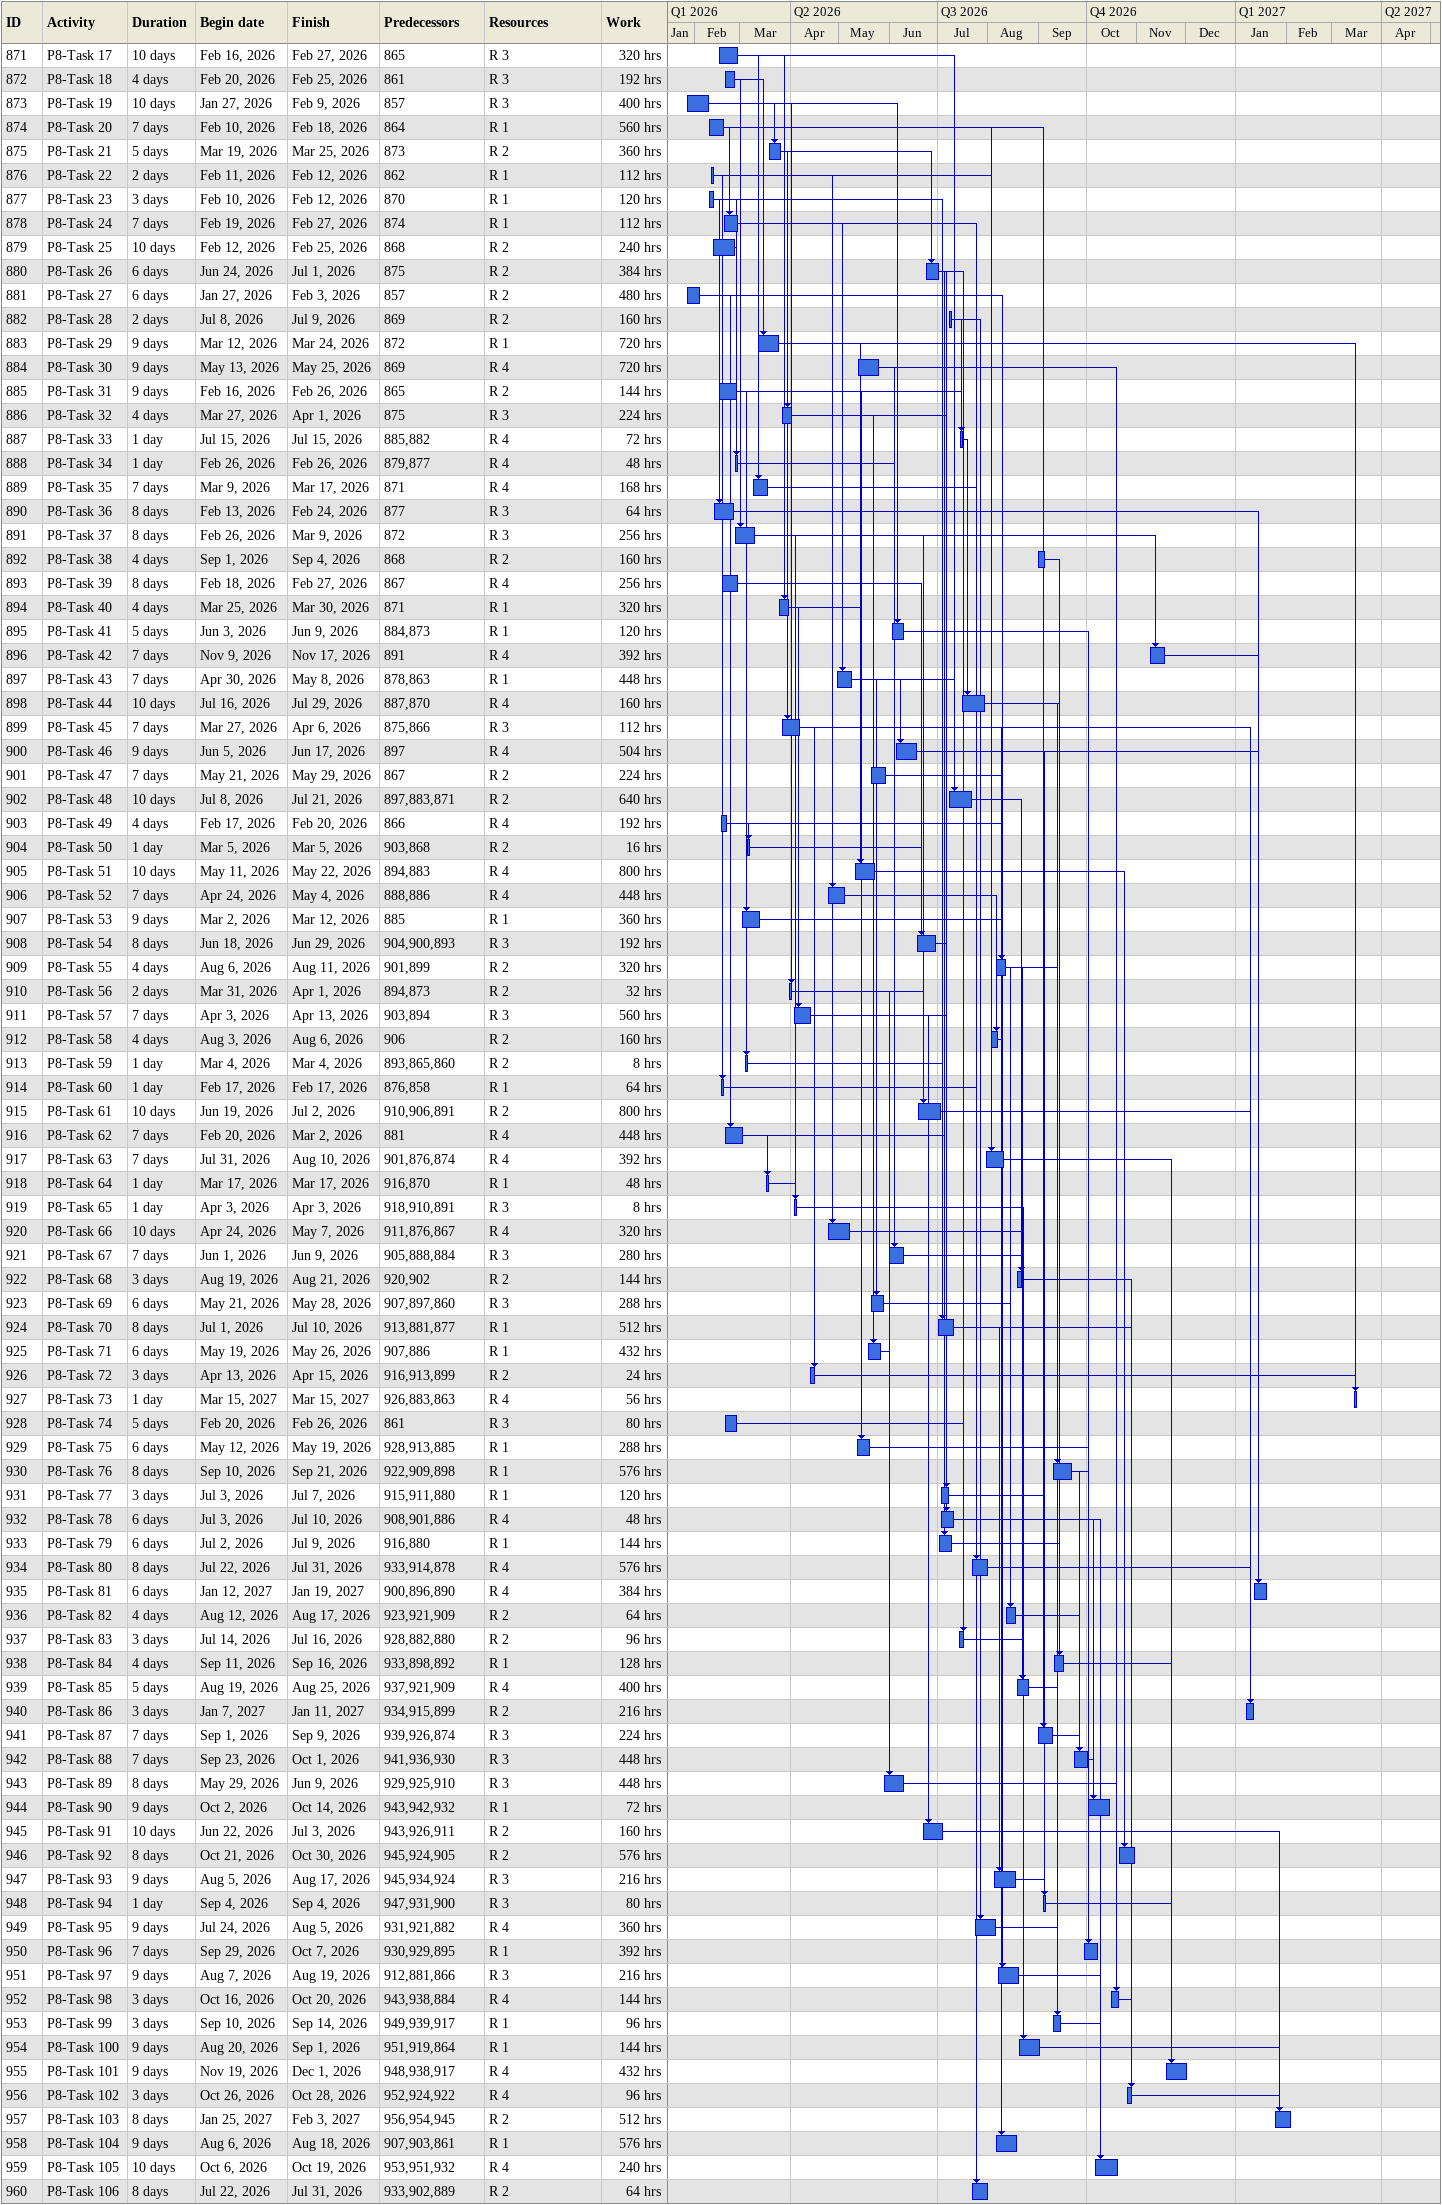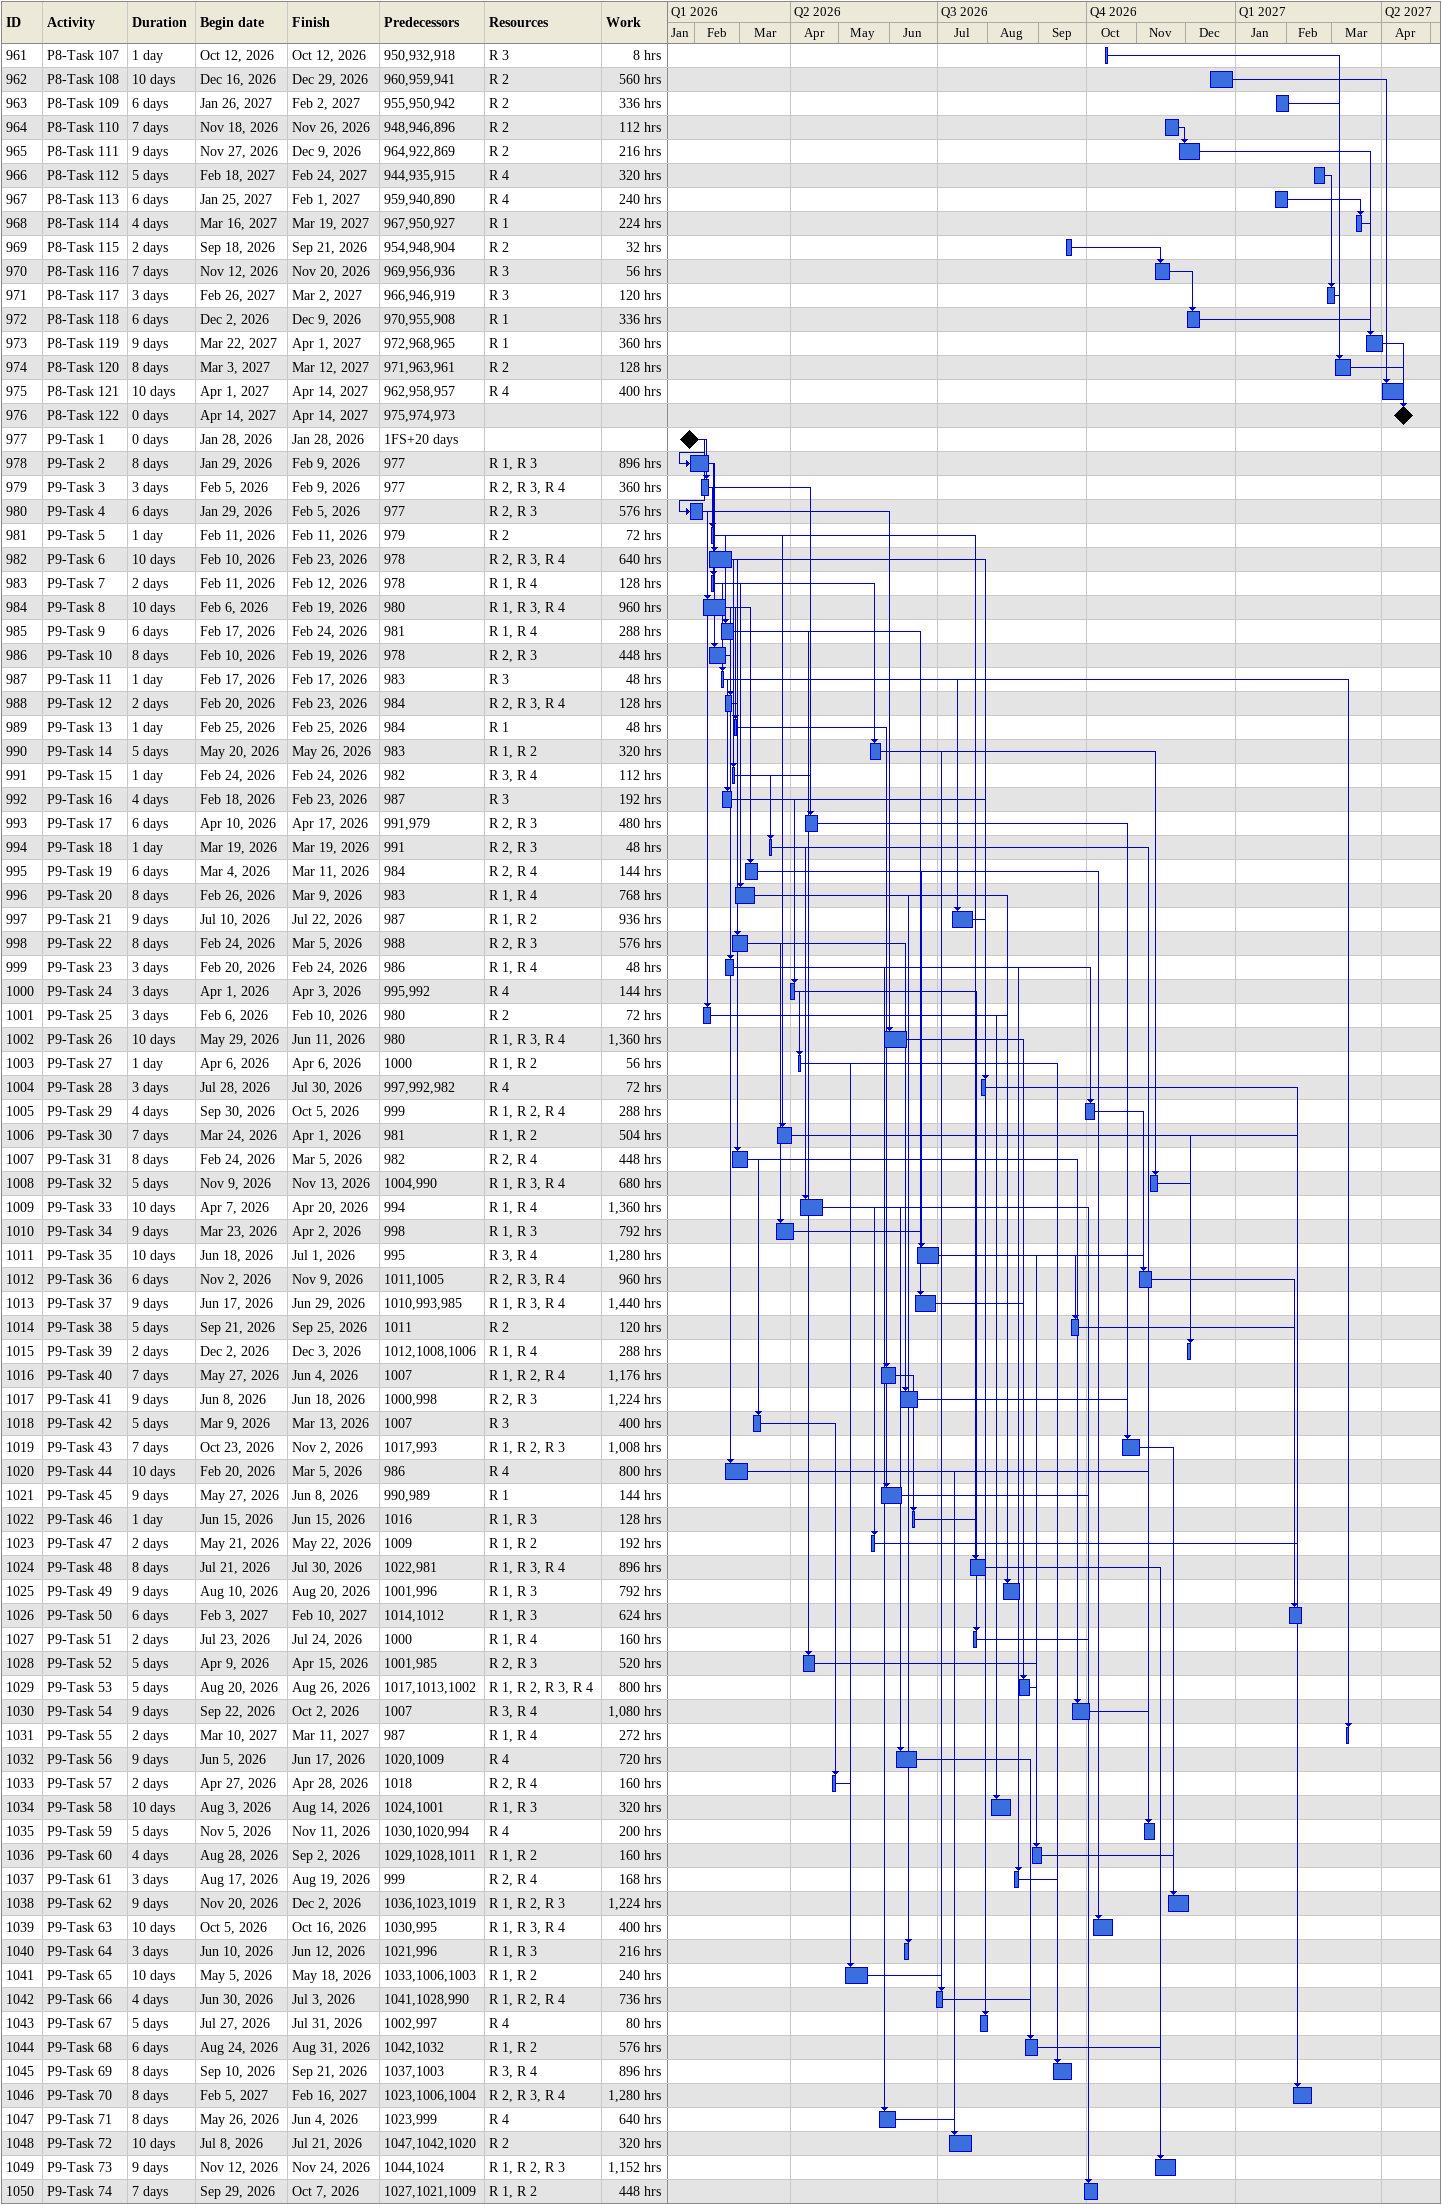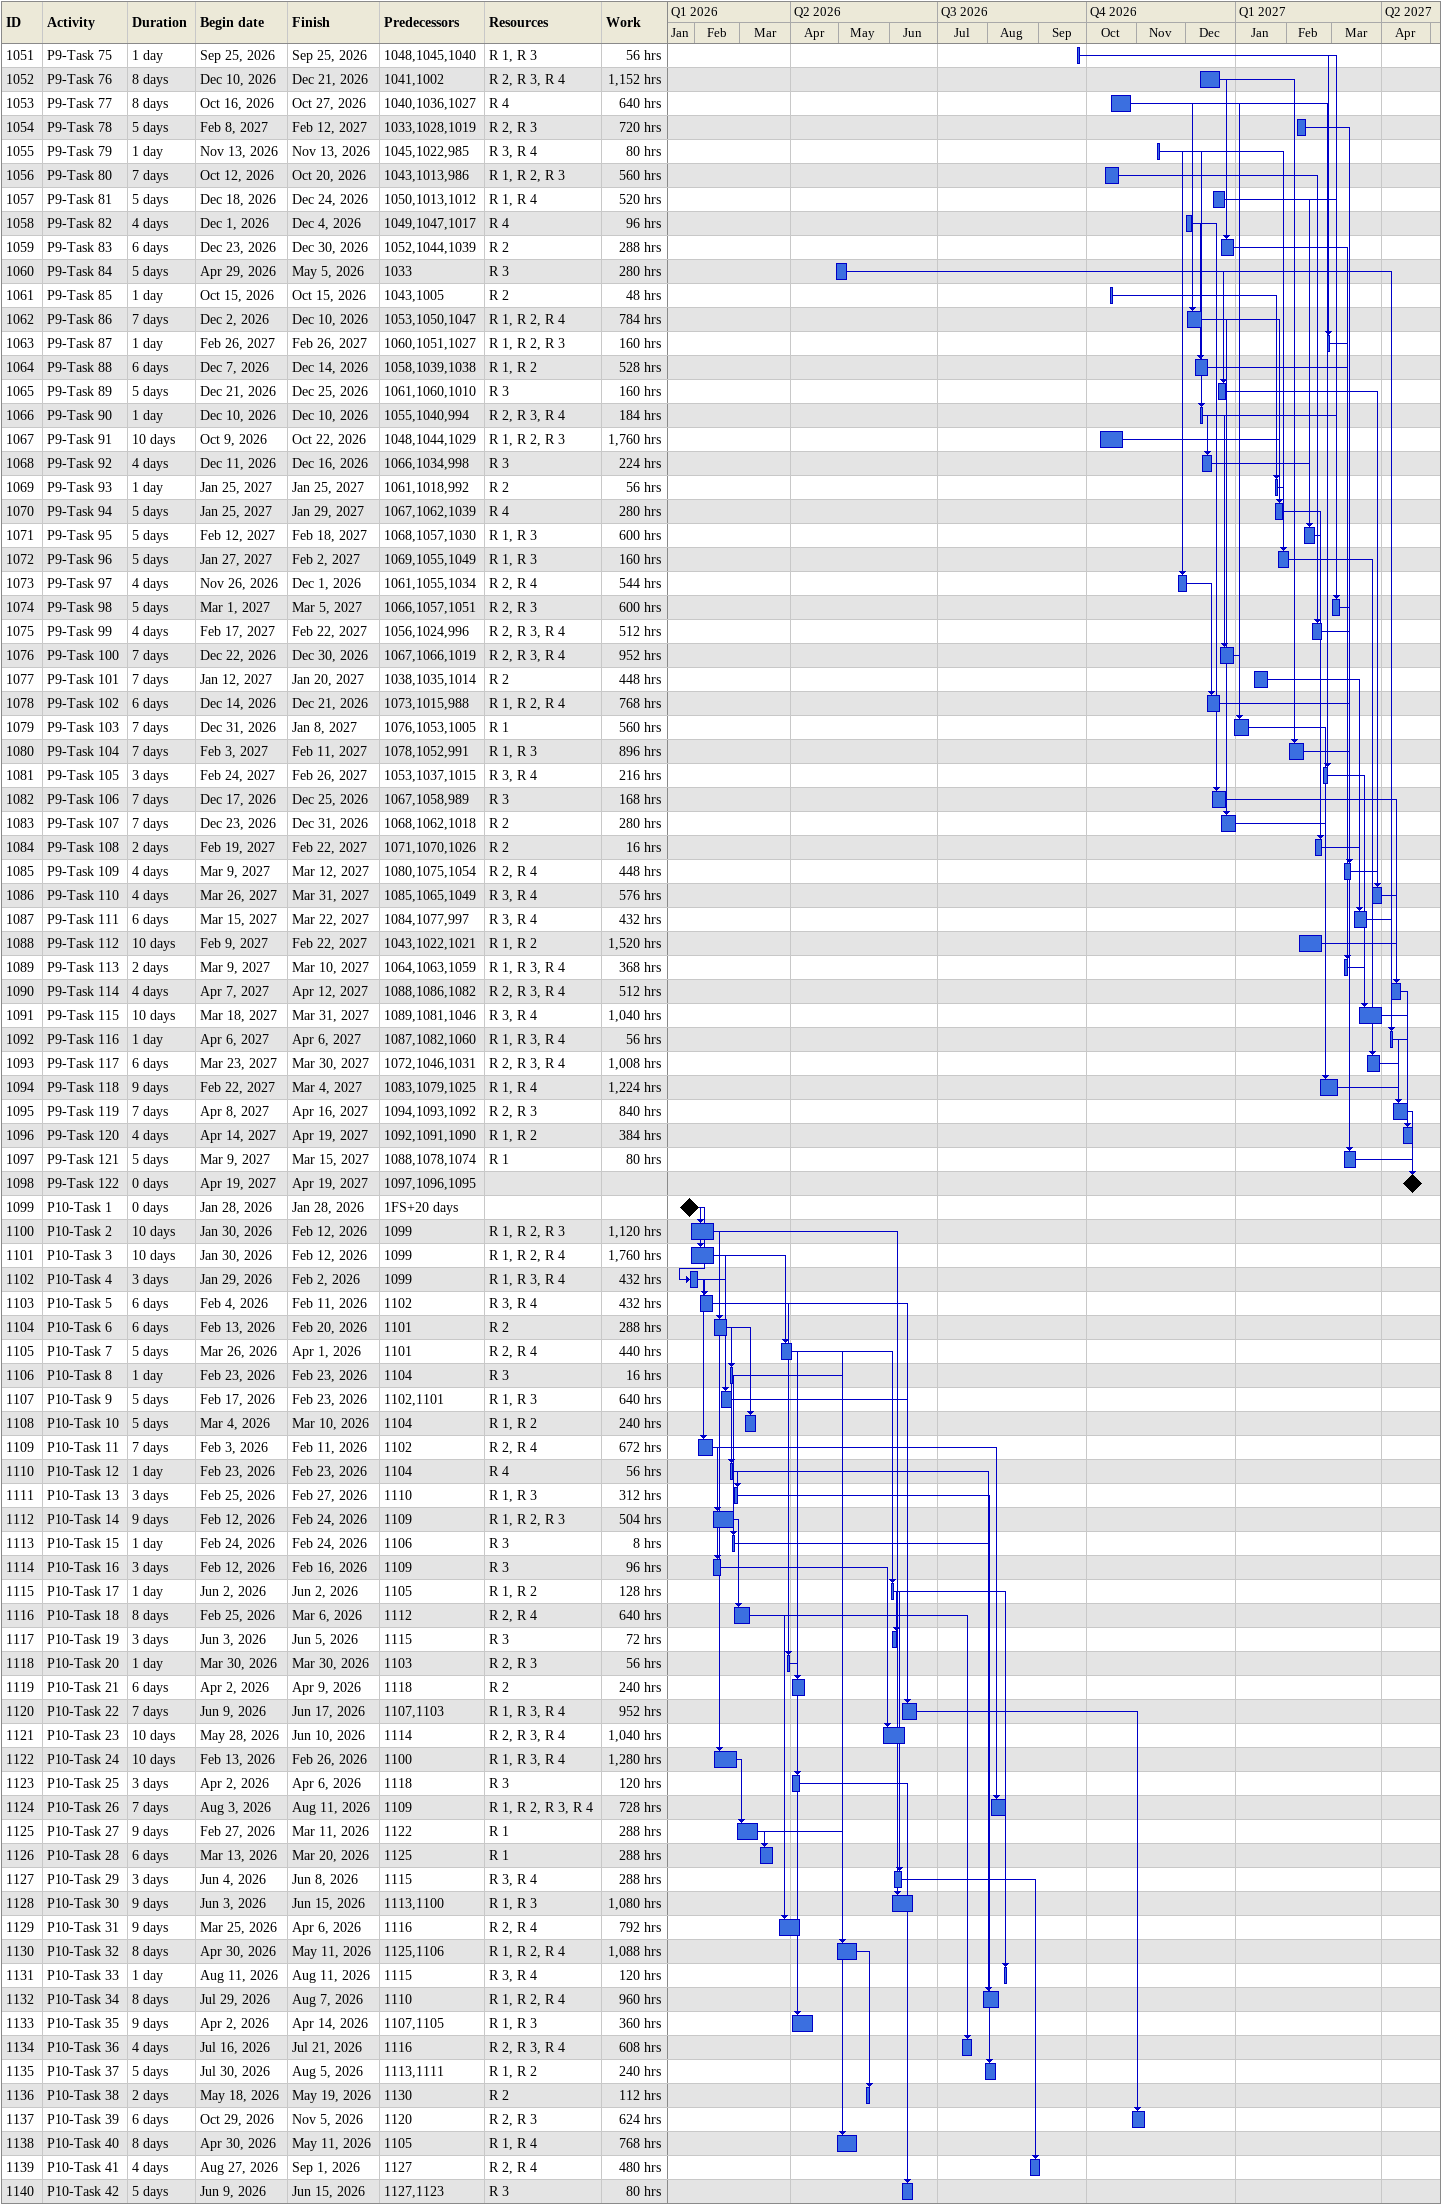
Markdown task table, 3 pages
| ID | Task | Duration | Start | Finish | Predecessors | Resources | Work (h) |
|---|---|---|---|---|---|---|---|
| 871 | P8-Task 17 | 10d | 2026-02-16 | 2026-02-27 | 865 | R 3 | 320 |
| 872 | P8-Task 18 | 4d | 2026-02-20 | 2026-02-25 | 861 | R 3 | 192 |
| 873 | P8-Task 19 | 10d | 2026-01-27 | 2026-02-09 | 857 | R 3 | 400 |
| 874 | P8-Task 20 | 7d | 2026-02-10 | 2026-02-18 | 864 | R 1 | 560 |
| 875 | P8-Task 21 | 5d | 2026-03-19 | 2026-03-25 | 873 | R 2 | 360 |
| 876 | P8-Task 22 | 2d | 2026-02-11 | 2026-02-12 | 862 | R 1 | 112 |
| 877 | P8-Task 23 | 3d | 2026-02-10 | 2026-02-12 | 870 | R 1 | 120 |
| 878 | P8-Task 24 | 7d | 2026-02-19 | 2026-02-27 | 874 | R 1 | 112 |
| 879 | P8-Task 25 | 10d | 2026-02-12 | 2026-02-25 | 868 | R 2 | 240 |
| 880 | P8-Task 26 | 6d | 2026-06-24 | 2026-07-01 | 875 | R 2 | 384 |
| 881 | P8-Task 27 | 6d | 2026-01-27 | 2026-02-03 | 857 | R 2 | 480 |
| 882 | P8-Task 28 | 2d | 2026-07-08 | 2026-07-09 | 869 | R 2 | 160 |
| 883 | P8-Task 29 | 9d | 2026-03-12 | 2026-03-24 | 872 | R 1 | 720 |
| 884 | P8-Task 30 | 9d | 2026-05-13 | 2026-05-25 | 869 | R 4 | 720 |
| 885 | P8-Task 31 | 9d | 2026-02-16 | 2026-02-26 | 865 | R 2 | 144 |
| 886 | P8-Task 32 | 4d | 2026-03-27 | 2026-04-01 | 875 | R 3 | 224 |
| 887 | P8-Task 33 | 1d | 2026-07-15 | 2026-07-15 | 885, 882 | R 4 | 72 |
| 888 | P8-Task 34 | 1d | 2026-02-26 | 2026-02-26 | 879, 877 | R 4 | 48 |
| 889 | P8-Task 35 | 7d | 2026-03-09 | 2026-03-17 | 871 | R 4 | 168 |
| 890 | P8-Task 36 | 8d | 2026-02-13 | 2026-02-24 | 877 | R 3 | 64 |
| 891 | P8-Task 37 | 8d | 2026-02-26 | 2026-03-09 | 872 | R 3 | 256 |
| 892 | P8-Task 38 | 4d | 2026-09-01 | 2026-09-04 | 868 | R 2 | 160 |
| 893 | P8-Task 39 | 8d | 2026-02-18 | 2026-02-27 | 867 | R 4 | 256 |
| 894 | P8-Task 40 | 4d | 2026-03-25 | 2026-03-30 | 871 | R 1 | 320 |
| 895 | P8-Task 41 | 5d | 2026-06-03 | 2026-06-09 | 884, 873 | R 1 | 120 |
| 896 | P8-Task 42 | 7d | 2026-11-09 | 2026-11-17 | 891 | R 4 | 392 |
| 897 | P8-Task 43 | 7d | 2026-04-30 | 2026-05-08 | 878, 863 | R 1 | 448 |
| 898 | P8-Task 44 | 10d | 2026-07-16 | 2026-07-29 | 887, 870 | R 4 | 160 |
| 899 | P8-Task 45 | 7d | 2026-03-27 | 2026-04-06 | 875, 866 | R 3 | 112 |
| 900 | P8-Task 46 | 9d | 2026-06-05 | 2026-06-17 | 897 | R 4 | 504 |
| 901 | P8-Task 47 | 7d | 2026-05-21 | 2026-05-29 | 867 | R 2 | 224 |
| 902 | P8-Task 48 | 10d | 2026-07-08 | 2026-07-21 | 897, 883, 871 | R 2 | 640 |
| 903 | P8-Task 49 | 4d | 2026-02-17 | 2026-02-20 | 866 | R 4 | 192 |
| 904 | P8-Task 50 | 1d | 2026-03-05 | 2026-03-05 | 903, 868 | R 2 | 16 |
| 905 | P8-Task 51 | 10d | 2026-05-11 | 2026-05-22 | 894, 883 | R 4 | 800 |
| 906 | P8-Task 52 | 7d | 2026-04-24 | 2026-05-04 | 888, 886 | R 4 | 448 |
| 907 | P8-Task 53 | 9d | 2026-03-02 | 2026-03-12 | 885 | R 1 | 360 |
| 908 | P8-Task 54 | 8d | 2026-06-18 | 2026-06-29 | 904, 900, 893 | R 3 | 192 |
| 909 | P8-Task 55 | 4d | 2026-08-06 | 2026-08-11 | 901, 899 | R 2 | 320 |
| 910 | P8-Task 56 | 2d | 2026-03-31 | 2026-04-01 | 894, 873 | R 2 | 32 |
| 911 | P8-Task 57 | 7d | 2026-04-03 | 2026-04-13 | 903, 894 | R 3 | 560 |
| 912 | P8-Task 58 | 4d | 2026-08-03 | 2026-08-06 | 906 | R 2 | 160 |
| 913 | P8-Task 59 | 1d | 2026-03-04 | 2026-03-04 | 893, 865, 860 | R 2 | 8 |
| 914 | P8-Task 60 | 1d | 2026-02-17 | 2026-02-17 | 876, 858 | R 1 | 64 |
| 915 | P8-Task 61 | 10d | 2026-06-19 | 2026-07-02 | 910, 906, 891 | R 2 | 800 |
| 916 | P8-Task 62 | 7d | 2026-02-20 | 2026-03-02 | 881 | R 4 | 448 |
| 917 | P8-Task 63 | 7d | 2026-07-31 | 2026-08-10 | 901, 876, 874 | R 4 | 392 |
| 918 | P8-Task 64 | 1d | 2026-03-17 | 2026-03-17 | 916, 870 | R 1 | 48 |
| 919 | P8-Task 65 | 1d | 2026-04-03 | 2026-04-03 | 918, 910, 891 | R 3 | 8 |
| 920 | P8-Task 66 | 10d | 2026-04-24 | 2026-05-07 | 911, 876, 867 | R 4 | 320 |
| 921 | P8-Task 67 | 7d | 2026-06-01 | 2026-06-09 | 905, 888, 884 | R 3 | 280 |
| 922 | P8-Task 68 | 3d | 2026-08-19 | 2026-08-21 | 920, 902 | R 2 | 144 |
| 923 | P8-Task 69 | 6d | 2026-05-21 | 2026-05-28 | 907, 897, 860 | R 3 | 288 |
| 924 | P8-Task 70 | 8d | 2026-07-01 | 2026-07-10 | 913, 881, 877 | R 1 | 512 |
| 925 | P8-Task 71 | 6d | 2026-05-19 | 2026-05-26 | 907, 886 | R 1 | 432 |
| 926 | P8-Task 72 | 3d | 2026-04-13 | 2026-04-15 | 916, 913, 899 | R 2 | 24 |
| 927 | P8-Task 73 | 1d | 2027-03-15 | 2027-03-15 | 926, 883, 863 | R 4 | 56 |
| 928 | P8-Task 74 | 5d | 2026-02-20 | 2026-02-26 | 861 | R 3 | 80 |
| 929 | P8-Task 75 | 6d | 2026-05-12 | 2026-05-19 | 928, 913, 885 | R 1 | 288 |
| 930 | P8-Task 76 | 8d | 2026-09-10 | 2026-09-21 | 922, 909, 898 | R 1 | 576 |
| 931 | P8-Task 77 | 3d | 2026-07-03 | 2026-07-07 | 915, 911, 880 | R 1 | 120 |
| 932 | P8-Task 78 | 6d | 2026-07-03 | 2026-07-10 | 908, 901, 886 | R 4 | 48 |
| 933 | P8-Task 79 | 6d | 2026-07-02 | 2026-07-09 | 916, 880 | R 1 | 144 |
| 934 | P8-Task 80 | 8d | 2026-07-22 | 2026-07-31 | 933, 914, 878 | R 4 | 576 |
| 935 | P8-Task 81 | 6d | 2027-01-12 | 2027-01-19 | 900, 896, 890 | R 4 | 384 |
| 936 | P8-Task 82 | 4d | 2026-08-12 | 2026-08-17 | 923, 921, 909 | R 2 | 64 |
| 937 | P8-Task 83 | 3d | 2026-07-14 | 2026-07-16 | 928, 882, 880 | R 2 | 96 |
| 938 | P8-Task 84 | 4d | 2026-09-11 | 2026-09-16 | 933, 898, 892 | R 1 | 128 |
| 939 | P8-Task 85 | 5d | 2026-08-19 | 2026-08-25 | 937, 921, 909 | R 4 | 400 |
| 940 | P8-Task 86 | 3d | 2027-01-07 | 2027-01-11 | 934, 915, 899 | R 2 | 216 |
| 941 | P8-Task 87 | 7d | 2026-09-01 | 2026-09-09 | 939, 926, 874 | R 3 | 224 |
| 942 | P8-Task 88 | 7d | 2026-09-23 | 2026-10-01 | 941, 936, 930 | R 3 | 448 |
| 943 | P8-Task 89 | 8d | 2026-05-29 | 2026-06-09 | 929, 925, 910 | R 3 | 448 |
| 944 | P8-Task 90 | 9d | 2026-10-02 | 2026-10-14 | 943, 942, 932 | R 1 | 72 |
| 945 | P8-Task 91 | 10d | 2026-06-22 | 2026-07-03 | 943, 926, 911 | R 2 | 160 |
| 946 | P8-Task 92 | 8d | 2026-10-21 | 2026-10-30 | 945, 924, 905 | R 2 | 576 |
| 947 | P8-Task 93 | 9d | 2026-08-05 | 2026-08-17 | 945, 934, 924 | R 3 | 216 |
| 948 | P8-Task 94 | 1d | 2026-09-04 | 2026-09-04 | 947, 931, 900 | R 3 | 80 |
| 949 | P8-Task 95 | 9d | 2026-07-24 | 2026-08-05 | 931, 921, 882 | R 4 | 360 |
| 950 | P8-Task 96 | 7d | 2026-09-29 | 2026-10-07 | 930, 929, 895 | R 1 | 392 |
| 951 | P8-Task 97 | 9d | 2026-08-07 | 2026-08-19 | 912, 881, 866 | R 3 | 216 |
| 952 | P8-Task 98 | 3d | 2026-10-16 | 2026-10-20 | 943, 938, 884 | R 4 | 144 |
| 953 | P8-Task 99 | 3d | 2026-09-10 | 2026-09-14 | 949, 939, 917 | R 1 | 96 |
| 954 | P8-Task 100 | 9d | 2026-08-20 | 2026-09-01 | 951, 919, 864 | R 1 | 144 |
| 955 | P8-Task 101 | 9d | 2026-11-19 | 2026-12-01 | 948, 938, 917 | R 4 | 432 |
| 956 | P8-Task 102 | 3d | 2026-10-26 | 2026-10-28 | 952, 924, 922 | R 4 | 96 |
| 957 | P8-Task 103 | 8d | 2027-01-25 | 2027-02-03 | 956, 954, 945 | R 2 | 512 |
| 958 | P8-Task 104 | 9d | 2026-08-06 | 2026-08-18 | 907, 903, 861 | R 1 | 576 |
| 959 | P8-Task 105 | 10d | 2026-10-06 | 2026-10-19 | 953, 951, 932 | R 4 | 240 |
| 960 | P8-Task 106 | 8d | 2026-07-22 | 2026-07-31 | 933, 902, 889 | R 2 | 64 |
| 961 | P8-Task 107 | 1d | 2026-10-12 | 2026-10-12 | 950, 932, 918 | R 3 | 8 |
| 962 | P8-Task 108 | 10d | 2026-12-16 | 2026-12-29 | 960, 959, 941 | R 2 | 560 |
| 963 | P8-Task 109 | 6d | 2027-01-26 | 2027-02-02 | 955, 950, 942 | R 2 | 336 |
| 964 | P8-Task 110 | 7d | 2026-11-18 | 2026-11-26 | 948, 946, 896 | R 2 | 112 |
| 965 | P8-Task 111 | 9d | 2026-11-27 | 2026-12-09 | 964, 922, 869 | R 2 | 216 |
| 966 | P8-Task 112 | 5d | 2027-02-18 | 2027-02-24 | 944, 935, 915 | R 4 | 320 |
| 967 | P8-Task 113 | 6d | 2027-01-25 | 2027-02-01 | 959, 940, 890 | R 4 | 240 |
| 968 | P8-Task 114 | 4d | 2027-03-16 | 2027-03-19 | 967, 950, 927 | R 1 | 224 |
| 969 | P8-Task 115 | 2d | 2026-09-18 | 2026-09-21 | 954, 948, 904 | R 2 | 32 |
| 970 | P8-Task 116 | 7d | 2026-11-12 | 2026-11-20 | 969, 956, 936 | R 3 | 56 |
| 971 | P8-Task 117 | 3d | 2027-02-26 | 2027-03-02 | 966, 946, 919 | R 3 | 120 |
| 972 | P8-Task 118 | 6d | 2026-12-02 | 2026-12-09 | 970, 955, 908 | R 1 | 336 |
| 973 | P8-Task 119 | 9d | 2027-03-22 | 2027-04-01 | 972, 968, 965 | R 1 | 360 |
| 974 | P8-Task 120 | 8d | 2027-03-03 | 2027-03-12 | 971, 963, 961 | R 2 | 128 |
| 975 | P8-Task 121 | 10d | 2027-04-01 | 2027-04-14 | 962, 958, 957 | R 4 | 400 |
| 976 | P8-Task 122 | 0d | 2027-04-14 | 2027-04-14 | 975, 974, 973 |  |  |
| 977 | P9-Task 1 | 0d | 2026-01-28 | 2026-01-28 | 1FS+20d |  |  |
| 978 | P9-Task 2 | 8d | 2026-01-29 | 2026-02-09 | 977 | R 1, R 3 | 896 |
| 979 | P9-Task 3 | 3d | 2026-02-05 | 2026-02-09 | 977 | R 2, R 3, R 4 | 360 |
| 980 | P9-Task 4 | 6d | 2026-01-29 | 2026-02-05 | 977 | R 2, R 3 | 576 |
| 981 | P9-Task 5 | 1d | 2026-02-11 | 2026-02-11 | 979 | R 2 | 72 |
| 982 | P9-Task 6 | 10d | 2026-02-10 | 2026-02-23 | 978 | R 2, R 3, R 4 | 640 |
| 983 | P9-Task 7 | 2d | 2026-02-11 | 2026-02-12 | 978 | R 1, R 4 | 128 |
| 984 | P9-Task 8 | 10d | 2026-02-06 | 2026-02-19 | 980 | R 1, R 3, R 4 | 960 |
| 985 | P9-Task 9 | 6d | 2026-02-17 | 2026-02-24 | 981 | R 1, R 4 | 288 |
| 986 | P9-Task 10 | 8d | 2026-02-10 | 2026-02-19 | 978 | R 2, R 3 | 448 |
| 987 | P9-Task 11 | 1d | 2026-02-17 | 2026-02-17 | 983 | R 3 | 48 |
| 988 | P9-Task 12 | 2d | 2026-02-20 | 2026-02-23 | 984 | R 2, R 3, R 4 | 128 |
| 989 | P9-Task 13 | 1d | 2026-02-25 | 2026-02-25 | 984 | R 1 | 48 |
| 990 | P9-Task 14 | 5d | 2026-05-20 | 2026-05-26 | 983 | R 1, R 2 | 320 |
| 991 | P9-Task 15 | 1d | 2026-02-24 | 2026-02-24 | 982 | R 3, R 4 | 112 |
| 992 | P9-Task 16 | 4d | 2026-02-18 | 2026-02-23 | 987 | R 3 | 192 |
| 993 | P9-Task 17 | 6d | 2026-04-10 | 2026-04-17 | 991, 979 | R 2, R 3 | 480 |
| 994 | P9-Task 18 | 1d | 2026-03-19 | 2026-03-19 | 991 | R 2, R 3 | 48 |
| 995 | P9-Task 19 | 6d | 2026-03-04 | 2026-03-11 | 984 | R 2, R 4 | 144 |
| 996 | P9-Task 20 | 8d | 2026-02-26 | 2026-03-09 | 983 | R 1, R 4 | 768 |
| 997 | P9-Task 21 | 9d | 2026-07-10 | 2026-07-22 | 987 | R 1, R 2 | 936 |
| 998 | P9-Task 22 | 8d | 2026-02-24 | 2026-03-05 | 988 | R 2, R 3 | 576 |
| 999 | P9-Task 23 | 3d | 2026-02-20 | 2026-02-24 | 986 | R 1, R 4 | 48 |
| 1000 | P9-Task 24 | 3d | 2026-04-01 | 2026-04-03 | 995, 992 | R 4 | 144 |
| 1001 | P9-Task 25 | 3d | 2026-02-06 | 2026-02-10 | 980 | R 2 | 72 |
| 1002 | P9-Task 26 | 10d | 2026-05-29 | 2026-06-11 | 980 | R 1, R 3, R 4 | 1360 |
| 1003 | P9-Task 27 | 1d | 2026-04-06 | 2026-04-06 | 1000 | R 1, R 2 | 56 |
| 1004 | P9-Task 28 | 3d | 2026-07-28 | 2026-07-30 | 997, 992, 982 | R 4 | 72 |
| 1005 | P9-Task 29 | 4d | 2026-09-30 | 2026-10-05 | 999 | R 1, R 2, R 4 | 288 |
| 1006 | P9-Task 30 | 7d | 2026-03-24 | 2026-04-01 | 981 | R 1, R 2 | 504 |
| 1007 | P9-Task 31 | 8d | 2026-02-24 | 2026-03-05 | 982 | R 2, R 4 | 448 |
| 1008 | P9-Task 32 | 5d | 2026-11-09 | 2026-11-13 | 1004, 990 | R 1, R 3, R 4 | 680 |
| 1009 | P9-Task 33 | 10d | 2026-04-07 | 2026-04-20 | 994 | R 1, R 4 | 1360 |
| 1010 | P9-Task 34 | 9d | 2026-03-23 | 2026-04-02 | 998 | R 1, R 3 | 792 |
| 1011 | P9-Task 35 | 10d | 2026-06-18 | 2026-07-01 | 995 | R 3, R 4 | 1280 |
| 1012 | P9-Task 36 | 6d | 2026-11-02 | 2026-11-09 | 1011, 1005 | R 2, R 3, R 4 | 960 |
| 1013 | P9-Task 37 | 9d | 2026-06-17 | 2026-06-29 | 1010, 993, 985 | R 1, R 3, R 4 | 1440 |
| 1014 | P9-Task 38 | 5d | 2026-09-21 | 2026-09-25 | 1011 | R 2 | 120 |
| 1015 | P9-Task 39 | 2d | 2026-12-02 | 2026-12-03 | 1012, 1008, 1006 | R 1, R 4 | 288 |
| 1016 | P9-Task 40 | 7d | 2026-05-27 | 2026-06-04 | 1007 | R 1, R 2, R 4 | 1176 |
| 1017 | P9-Task 41 | 9d | 2026-06-08 | 2026-06-18 | 1000, 998 | R 2, R 3 | 1224 |
| 1018 | P9-Task 42 | 5d | 2026-03-09 | 2026-03-13 | 1007 | R 3 | 400 |
| 1019 | P9-Task 43 | 7d | 2026-10-23 | 2026-11-02 | 1017, 993 | R 1, R 2, R 3 | 1008 |
| 1020 | P9-Task 44 | 10d | 2026-02-20 | 2026-03-05 | 986 | R 4 | 800 |
| 1021 | P9-Task 45 | 9d | 2026-05-27 | 2026-06-08 | 990, 989 | R 1 | 144 |
| 1022 | P9-Task 46 | 1d | 2026-06-15 | 2026-06-15 | 1016 | R 1, R 3 | 128 |
| 1023 | P9-Task 47 | 2d | 2026-05-21 | 2026-05-22 | 1009 | R 1, R 2 | 192 |
| 1024 | P9-Task 48 | 8d | 2026-07-21 | 2026-07-30 | 1022, 981 | R 1, R 3, R 4 | 896 |
| 1025 | P9-Task 49 | 9d | 2026-08-10 | 2026-08-20 | 1001, 996 | R 1, R 3 | 792 |
| 1026 | P9-Task 50 | 6d | 2027-02-03 | 2027-02-10 | 1014, 1012 | R 1, R 3 | 624 |
| 1027 | P9-Task 51 | 2d | 2026-07-23 | 2026-07-24 | 1000 | R 1, R 4 | 160 |
| 1028 | P9-Task 52 | 5d | 2026-04-09 | 2026-04-15 | 1001, 985 | R 2, R 3 | 520 |
| 1029 | P9-Task 53 | 5d | 2026-08-20 | 2026-08-26 | 1017, 1013, 1002 | R 1, R 2, R 3, R 4 | 800 |
| 1030 | P9-Task 54 | 9d | 2026-09-22 | 2026-10-02 | 1007 | R 3, R 4 | 1080 |
| 1031 | P9-Task 55 | 2d | 2027-03-10 | 2027-03-11 | 987 | R 1, R 4 | 272 |
| 1032 | P9-Task 56 | 9d | 2026-06-05 | 2026-06-17 | 1020, 1009 | R 4 | 720 |
| 1033 | P9-Task 57 | 2d | 2026-04-27 | 2026-04-28 | 1018 | R 2, R 4 | 160 |
| 1034 | P9-Task 58 | 10d | 2026-08-03 | 2026-08-14 | 1024, 1001 | R 1, R 3 | 320 |
| 1035 | P9-Task 59 | 5d | 2026-11-05 | 2026-11-11 | 1030, 1020, 994 | R 4 | 200 |
| 1036 | P9-Task 60 | 4d | 2026-08-28 | 2026-09-02 | 1029, 1028, 1011 | R 1, R 2 | 160 |
| 1037 | P9-Task 61 | 3d | 2026-08-17 | 2026-08-19 | 999 | R 2, R 4 | 168 |
| 1038 | P9-Task 62 | 9d | 2026-11-20 | 2026-12-02 | 1036, 1023, 1019 | R 1, R 2, R 3 | 1224 |
| 1039 | P9-Task 63 | 10d | 2026-10-05 | 2026-10-16 | 1030, 995 | R 1, R 3, R 4 | 400 |
| 1040 | P9-Task 64 | 3d | 2026-06-10 | 2026-06-12 | 1021, 996 | R 1, R 3 | 216 |
| 1041 | P9-Task 65 | 10d | 2026-05-05 | 2026-05-18 | 1033, 1006, 1003 | R 1, R 2 | 240 |
| 1042 | P9-Task 66 | 4d | 2026-06-30 | 2026-07-03 | 1041, 1028, 990 | R 1, R 2, R 4 | 736 |
| 1043 | P9-Task 67 | 5d | 2026-07-27 | 2026-07-31 | 1002, 997 | R 4 | 80 |
| 1044 | P9-Task 68 | 6d | 2026-08-24 | 2026-08-31 | 1042, 1032 | R 1, R 2 | 576 |
| 1045 | P9-Task 69 | 8d | 2026-09-10 | 2026-09-21 | 1037, 1003 | R 3, R 4 | 896 |
| 1046 | P9-Task 70 | 8d | 2027-02-05 | 2027-02-16 | 1023, 1006, 1004 | R 2, R 3, R 4 | 1280 |
| 1047 | P9-Task 71 | 8d | 2026-05-26 | 2026-06-04 | 1023, 999 | R 4 | 640 |
| 1048 | P9-Task 72 | 10d | 2026-07-08 | 2026-07-21 | 1047, 1042, 1020 | R 2 | 320 |
| 1049 | P9-Task 73 | 9d | 2026-11-12 | 2026-11-24 | 1044, 1024 | R 1, R 2, R 3 | 1152 |
| 1050 | P9-Task 74 | 7d | 2026-09-29 | 2026-10-07 | 1027, 1021, 1009 | R 1, R 2 | 448 |
| 1051 | P9-Task 75 | 1d | 2026-09-25 | 2026-09-25 | 1048, 1045, 1040 | R 1, R 3 | 56 |
| 1052 | P9-Task 76 | 8d | 2026-12-10 | 2026-12-21 | 1041, 1002 | R 2, R 3, R 4 | 1152 |
| 1053 | P9-Task 77 | 8d | 2026-10-16 | 2026-10-27 | 1040, 1036, 1027 | R 4 | 640 |
| 1054 | P9-Task 78 | 5d | 2027-02-08 | 2027-02-12 | 1033, 1028, 1019 | R 2, R 3 | 720 |
| 1055 | P9-Task 79 | 1d | 2026-11-13 | 2026-11-13 | 1045, 1022, 985 | R 3, R 4 | 80 |
| 1056 | P9-Task 80 | 7d | 2026-10-12 | 2026-10-20 | 1043, 1013, 986 | R 1, R 2, R 3 | 560 |
| 1057 | P9-Task 81 | 5d | 2026-12-18 | 2026-12-24 | 1050, 1013, 1012 | R 1, R 4 | 520 |
| 1058 | P9-Task 82 | 4d | 2026-12-01 | 2026-12-04 | 1049, 1047, 1017 | R 4 | 96 |
| 1059 | P9-Task 83 | 6d | 2026-12-23 | 2026-12-30 | 1052, 1044, 1039 | R 2 | 288 |
| 1060 | P9-Task 84 | 5d | 2026-04-29 | 2026-05-05 | 1033 | R 3 | 280 |
| 1061 | P9-Task 85 | 1d | 2026-10-15 | 2026-10-15 | 1043, 1005 | R 2 | 48 |
| 1062 | P9-Task 86 | 7d | 2026-12-02 | 2026-12-10 | 1053, 1050, 1047 | R 1, R 2, R 4 | 784 |
| 1063 | P9-Task 87 | 1d | 2027-02-26 | 2027-02-26 | 1060, 1051, 1027 | R 1, R 2, R 3 | 160 |
| 1064 | P9-Task 88 | 6d | 2026-12-07 | 2026-12-14 | 1058, 1039, 1038 | R 1, R 2 | 528 |
| 1065 | P9-Task 89 | 5d | 2026-12-21 | 2026-12-25 | 1061, 1060, 1010 | R 3 | 160 |
| 1066 | P9-Task 90 | 1d | 2026-12-10 | 2026-12-10 | 1055, 1040, 994 | R 2, R 3, R 4 | 184 |
| 1067 | P9-Task 91 | 10d | 2026-10-09 | 2026-10-22 | 1048, 1044, 1029 | R 1, R 2, R 3 | 1760 |
| 1068 | P9-Task 92 | 4d | 2026-12-11 | 2026-12-16 | 1066, 1034, 998 | R 3 | 224 |
| 1069 | P9-Task 93 | 1d | 2027-01-25 | 2027-01-25 | 1061, 1018, 992 | R 2 | 56 |
| 1070 | P9-Task 94 | 5d | 2027-01-25 | 2027-01-29 | 1067, 1062, 1039 | R 4 | 280 |
| 1071 | P9-Task 95 | 5d | 2027-02-12 | 2027-02-18 | 1068, 1057, 1030 | R 1, R 3 | 600 |
| 1072 | P9-Task 96 | 5d | 2027-01-27 | 2027-02-02 | 1069, 1055, 1049 | R 1, R 3 | 160 |
| 1073 | P9-Task 97 | 4d | 2026-11-26 | 2026-12-01 | 1061, 1055, 1034 | R 2, R 4 | 544 |
| 1074 | P9-Task 98 | 5d | 2027-03-01 | 2027-03-05 | 1066, 1057, 1051 | R 2, R 3 | 600 |
| 1075 | P9-Task 99 | 4d | 2027-02-17 | 2027-02-22 | 1056, 1024, 996 | R 2, R 3, R 4 | 512 |
| 1076 | P9-Task 100 | 7d | 2026-12-22 | 2026-12-30 | 1067, 1066, 1019 | R 2, R 3, R 4 | 952 |
| 1077 | P9-Task 101 | 7d | 2027-01-12 | 2027-01-20 | 1038, 1035, 1014 | R 2 | 448 |
| 1078 | P9-Task 102 | 6d | 2026-12-14 | 2026-12-21 | 1073, 1015, 988 | R 1, R 2, R 4 | 768 |
| 1079 | P9-Task 103 | 7d | 2026-12-31 | 2027-01-08 | 1076, 1053, 1005 | R 1 | 560 |
| 1080 | P9-Task 104 | 7d | 2027-02-03 | 2027-02-11 | 1078, 1052, 991 | R 1, R 3 | 896 |
| 1081 | P9-Task 105 | 3d | 2027-02-24 | 2027-02-26 | 1053, 1037, 1015 | R 3, R 4 | 216 |
| 1082 | P9-Task 106 | 7d | 2026-12-17 | 2026-12-25 | 1067, 1058, 989 | R 3 | 168 |
| 1083 | P9-Task 107 | 7d | 2026-12-23 | 2026-12-31 | 1068, 1062, 1018 | R 2 | 280 |
| 1084 | P9-Task 108 | 2d | 2027-02-19 | 2027-02-22 | 1071, 1070, 1026 | R 2 | 16 |
| 1085 | P9-Task 109 | 4d | 2027-03-09 | 2027-03-12 | 1080, 1075, 1054 | R 2, R 4 | 448 |
| 1086 | P9-Task 110 | 4d | 2027-03-26 | 2027-03-31 | 1085, 1065, 1049 | R 3, R 4 | 576 |
| 1087 | P9-Task 111 | 6d | 2027-03-15 | 2027-03-22 | 1084, 1077, 997 | R 3, R 4 | 432 |
| 1088 | P9-Task 112 | 10d | 2027-02-09 | 2027-02-22 | 1043, 1022, 1021 | R 1, R 2 | 1520 |
| 1089 | P9-Task 113 | 2d | 2027-03-09 | 2027-03-10 | 1064, 1063, 1059 | R 1, R 3, R 4 | 368 |
| 1090 | P9-Task 114 | 4d | 2027-04-07 | 2027-04-12 | 1088, 1086, 1082 | R 2, R 3, R 4 | 512 |
| 1091 | P9-Task 115 | 10d | 2027-03-18 | 2027-03-31 | 1089, 1081, 1046 | R 3, R 4 | 1040 |
| 1092 | P9-Task 116 | 1d | 2027-04-06 | 2027-04-06 | 1087, 1082, 1060 | R 1, R 3, R 4 | 56 |
| 1093 | P9-Task 117 | 6d | 2027-03-23 | 2027-03-30 | 1072, 1046, 1031 | R 2, R 3, R 4 | 1008 |
| 1094 | P9-Task 118 | 9d | 2027-02-22 | 2027-03-04 | 1083, 1079, 1025 | R 1, R 4 | 1224 |
| 1095 | P9-Task 119 | 7d | 2027-04-08 | 2027-04-16 | 1094, 1093, 1092 | R 2, R 3 | 840 |
| 1096 | P9-Task 120 | 4d | 2027-04-14 | 2027-04-19 | 1092, 1091, 1090 | R 1, R 2 | 384 |
| 1097 | P9-Task 121 | 5d | 2027-03-09 | 2027-03-15 | 1088, 1078, 1074 | R 1 | 80 |
| 1098 | P9-Task 122 | 0d | 2027-04-19 | 2027-04-19 | 1097, 1096, 1095 |  |  |
| 1099 | P10-Task 1 | 0d | 2026-01-28 | 2026-01-28 | 1FS+20d |  |  |
| 1100 | P10-Task 2 | 10d | 2026-01-30 | 2026-02-12 | 1099 | R 1, R 2, R 3 | 1120 |
| 1101 | P10-Task 3 | 10d | 2026-01-30 | 2026-02-12 | 1099 | R 1, R 2, R 4 | 1760 |
| 1102 | P10-Task 4 | 3d | 2026-01-29 | 2026-02-02 | 1099 | R 1, R 3, R 4 | 432 |
| 1103 | P10-Task 5 | 6d | 2026-02-04 | 2026-02-11 | 1102 | R 3, R 4 | 432 |
| 1104 | P10-Task 6 | 6d | 2026-02-13 | 2026-02-20 | 1101 | R 2 | 288 |
| 1105 | P10-Task 7 | 5d | 2026-03-26 | 2026-04-01 | 1101 | R 2, R 4 | 440 |
| 1106 | P10-Task 8 | 1d | 2026-02-23 | 2026-02-23 | 1104 | R 3 | 16 |
| 1107 | P10-Task 9 | 5d | 2026-02-17 | 2026-02-23 | 1102, 1101 | R 1, R 3 | 640 |
| 1108 | P10-Task 10 | 5d | 2026-03-04 | 2026-03-10 | 1104 | R 1, R 2 | 240 |
| 1109 | P10-Task 11 | 7d | 2026-02-03 | 2026-02-11 | 1102 | R 2, R 4 | 672 |
| 1110 | P10-Task 12 | 1d | 2026-02-23 | 2026-02-23 | 1104 | R 4 | 56 |
| 1111 | P10-Task 13 | 3d | 2026-02-25 | 2026-02-27 | 1110 | R 1, R 3 | 312 |
| 1112 | P10-Task 14 | 9d | 2026-02-12 | 2026-02-24 | 1109 | R 1, R 2, R 3 | 504 |
| 1113 | P10-Task 15 | 1d | 2026-02-24 | 2026-02-24 | 1106 | R 3 | 8 |
| 1114 | P10-Task 16 | 3d | 2026-02-12 | 2026-02-16 | 1109 | R 3 | 96 |
| 1115 | P10-Task 17 | 1d | 2026-06-02 | 2026-06-02 | 1105 | R 1, R 2 | 128 |
| 1116 | P10-Task 18 | 8d | 2026-02-25 | 2026-03-06 | 1112 | R 2, R 4 | 640 |
| 1117 | P10-Task 19 | 3d | 2026-06-03 | 2026-06-05 | 1115 | R 3 | 72 |
| 1118 | P10-Task 20 | 1d | 2026-03-30 | 2026-03-30 | 1103 | R 2, R 3 | 56 |
| 1119 | P10-Task 21 | 6d | 2026-04-02 | 2026-04-09 | 1118 | R 2 | 240 |
| 1120 | P10-Task 22 | 7d | 2026-06-09 | 2026-06-17 | 1107, 1103 | R 1, R 3, R 4 | 952 |
| 1121 | P10-Task 23 | 10d | 2026-05-28 | 2026-06-10 | 1114 | R 2, R 3, R 4 | 1040 |
| 1122 | P10-Task 24 | 10d | 2026-02-13 | 2026-02-26 | 1100 | R 1, R 3, R 4 | 1280 |
| 1123 | P10-Task 25 | 3d | 2026-04-02 | 2026-04-06 | 1118 | R 3 | 120 |
| 1124 | P10-Task 26 | 7d | 2026-08-03 | 2026-08-11 | 1109 | R 1, R 2, R 3, R 4 | 728 |
| 1125 | P10-Task 27 | 9d | 2026-02-27 | 2026-03-11 | 1122 | R 1 | 288 |
| 1126 | P10-Task 28 | 6d | 2026-03-13 | 2026-03-20 | 1125 | R 1 | 288 |
| 1127 | P10-Task 29 | 3d | 2026-06-04 | 2026-06-08 | 1115 | R 3, R 4 | 288 |
| 1128 | P10-Task 30 | 9d | 2026-06-03 | 2026-06-15 | 1113, 1100 | R 1, R 3 | 1080 |
| 1129 | P10-Task 31 | 9d | 2026-03-25 | 2026-04-06 | 1116 | R 2, R 4 | 792 |
| 1130 | P10-Task 32 | 8d | 2026-04-30 | 2026-05-11 | 1125, 1106 | R 1, R 2, R 4 | 1088 |
| 1131 | P10-Task 33 | 1d | 2026-08-11 | 2026-08-11 | 1115 | R 3, R 4 | 120 |
| 1132 | P10-Task 34 | 8d | 2026-07-29 | 2026-08-07 | 1110 | R 1, R 2, R 4 | 960 |
| 1133 | P10-Task 35 | 9d | 2026-04-02 | 2026-04-14 | 1107, 1105 | R 1, R 3 | 360 |
| 1134 | P10-Task 36 | 4d | 2026-07-16 | 2026-07-21 | 1116 | R 2, R 3, R 4 | 608 |
| 1135 | P10-Task 37 | 5d | 2026-07-30 | 2026-08-05 | 1113, 1111 | R 1, R 2 | 240 |
| 1136 | P10-Task 38 | 2d | 2026-05-18 | 2026-05-19 | 1130 | R 2 | 112 |
| 1137 | P10-Task 39 | 6d | 2026-10-29 | 2026-11-05 | 1120 | R 2, R 3 | 624 |
| 1138 | P10-Task 40 | 8d | 2026-04-30 | 2026-05-11 | 1105 | R 1, R 4 | 768 |
| 1139 | P10-Task 41 | 4d | 2026-08-27 | 2026-09-01 | 1127 | R 2, R 4 | 480 |
| 1140 | P10-Task 42 | 5d | 2026-06-09 | 2026-06-15 | 1127, 1123 | R 3 | 80 |
